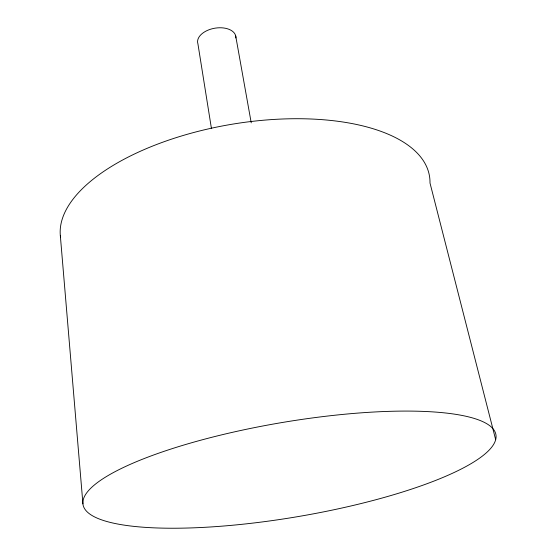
<?xml version="1.0" encoding="UTF-8"?>
<svg xmlns="http://www.w3.org/2000/svg" width="556" height="556" viewBox="0 0 556 556"><rect width="100%" height="100%" fill="white"/><g stroke="black" fill="none" stroke-linecap="round" stroke-linejoin="round"><path stroke-width="0.83" d="M495.667 439.678A209.376 47.698 -9.6 0 0 197.609 441.068A209.376 47.698 -9.6 0 0 175.147 528.228A209.376 47.698 -9.6 0 0 495.667 439.678L429.997 183.007A187.004 84.005 -9.6 0 0 239.928 122.994A187.004 84.005 -9.6 0 0 60.534 237.336M235.654 35.723L251.229 122.848M211.433 128.505L197.915 43.82A19.335 11.551 -9.6 0 1 215.283 28.127A19.335 11.551 -9.6 0 1 235.876 37.982M60.333 235.64L82.934 503.875"/></g></svg>
